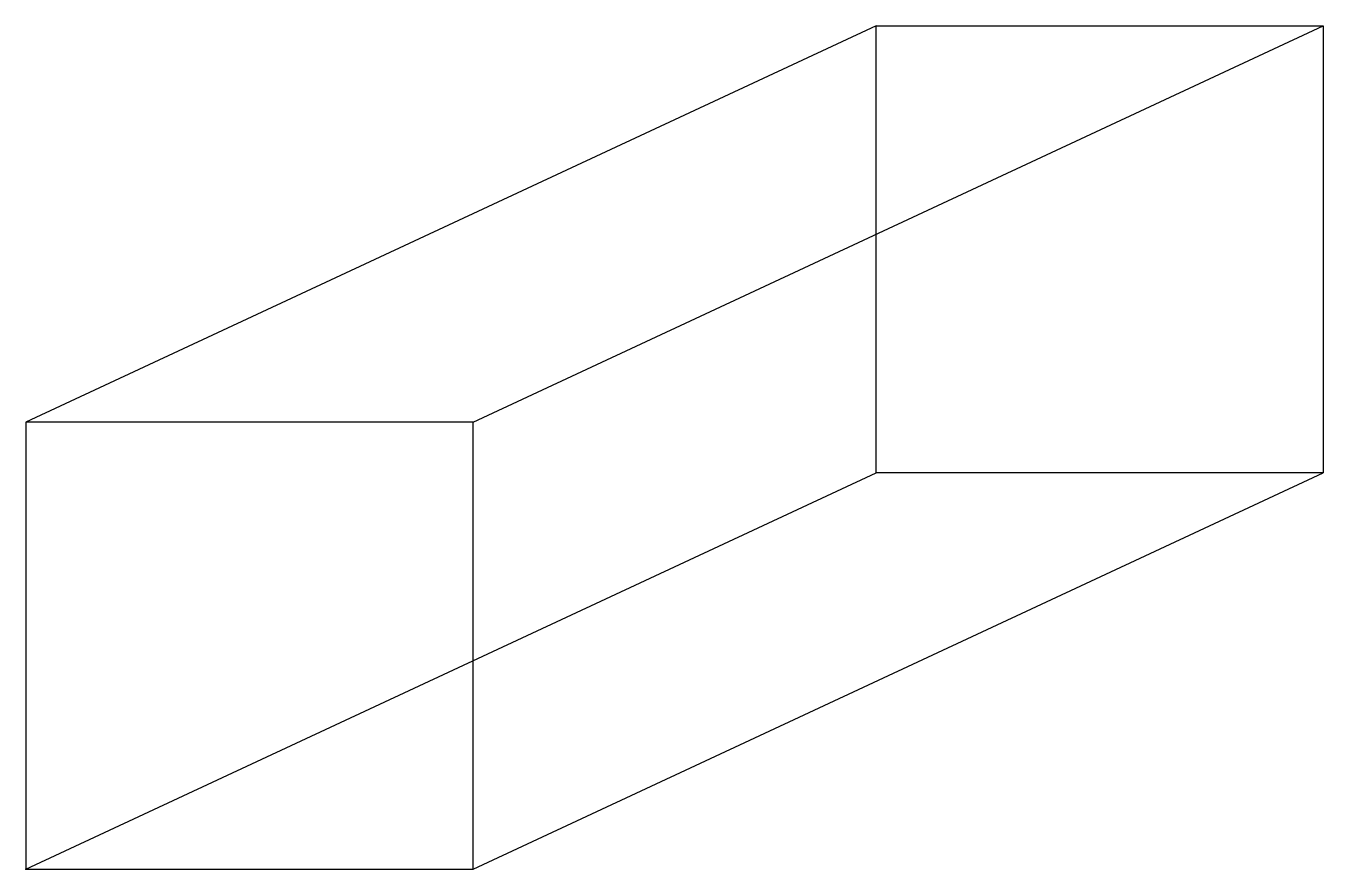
# Model space of a CAD drawing. Header units: inches. Extents: x 0 to 16.1, y 0 to 10.5.
import ezdxf

# ---------------------------------------------------------------- set-up
doc = ezdxf.new("R2010")
doc.units = ezdxf.units.IN
doc.layers.get('0').update_dxf_attribs({"linetype": 'CONTINUOUS'})

msp = doc.modelspace()

# ---------------------------------------------------------------- linework, layer by layer
for p, q in [((5.562, 5.562), (16.138, 10.493)), ((10.576, 10.493), (16.138, 10.493)), ((16.138, 10.493), (16.138, 4.931)), ((5.562, 5.562), (0, 5.562)), ((5.562, 0), (5.562, 5.562)), ((0, 0), (10.576, 4.931))]:
    msp.add_line(p, q)
msp.add_lwpolyline([(0, 0), (5.562, 0), (16.138, 4.931), (10.576, 4.931), (10.576, 10.493), (0, 5.562)], close=True)
msp.add_point((0, 0))

doc.saveas('drawing.dxf')
